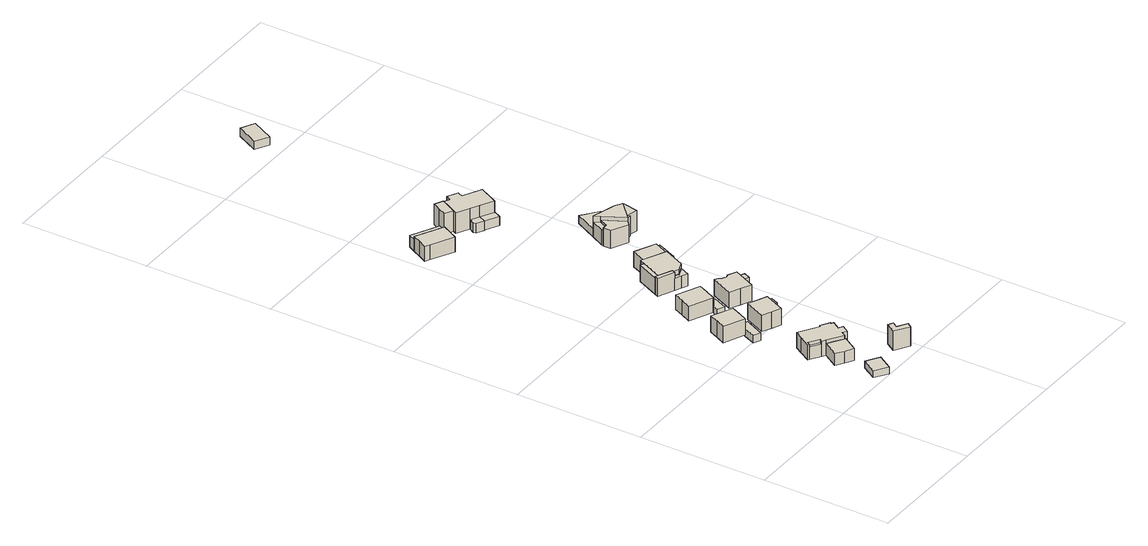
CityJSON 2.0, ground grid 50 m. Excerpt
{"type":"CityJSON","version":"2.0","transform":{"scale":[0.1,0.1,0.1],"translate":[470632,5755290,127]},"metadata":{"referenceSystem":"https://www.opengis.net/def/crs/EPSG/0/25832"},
"CityObjects":{
"building1":{"type":"Building","attributes":{"Gemeindeschluessel":"05711000","BezugspunktDach":"2000","function":"51009_1611","measuredHeight":2.75},"address":[{"country":"Germany"}],"geometry":[{"type":"Solid","lod":"1","boundaries":[[[[0,1,2,3]],[[4,5,6,7]],[[4,7,3,2]],[[5,4,2,1]],[[6,5,1,0]],[[7,6,0,3]]]]}]},
"building2":{"type":"Building","attributes":{"Gemeindeschluessel":"05711000","BezugspunktDach":"2000","function":"31001_9998","measuredHeight":6.66},"address":[{"country":"Germany","locality":"Bielefeld","thoroughfareNumber":"27","thoroughfareName":"Alte Verler Straße"}],"geometry":[{"type":"Solid","lod":"1","boundaries":[[[[8,9,10,11,12,13,14]],[[15,16,17,18,19,20,21]],[[15,21,14,13]],[[16,15,13,12]],[[17,16,12,11]],[[18,17,11,10]],[[19,18,10,9]],[[20,19,9,8]],[[21,20,8,14]]]]}]},
"building3":{"type":"Building","attributes":{"Gemeindeschluessel":"05711000","BezugspunktDach":"2000","function":"31001_1010","measuredHeight":8.57},"address":[{"country":"Germany","locality":"Bielefeld","thoroughfareNumber":"25b","thoroughfareName":"Alte Verler Straße"}],"geometry":[{"type":"Solid","lod":"1","boundaries":[[[[22,23,24,25,26,27]],[[28,29,30,31,32,33]],[[28,33,27,26]],[[29,28,26,25]],[[30,29,25,24]],[[31,30,24,23]],[[32,31,23,22]],[[33,32,22,27]]]]}]},
"building4":{"type":"Building","attributes":{"Gemeindeschluessel":"05711000","function":"31001_1010"},"address":[{"country":"Germany","locality":"Bielefeld","thoroughfareNumber":"27","thoroughfareName":"Alte Verler Straße"}],"children":["building4-1","building4-2"]},
"building4-1":{"type":"BuildingPart","attributes":{"BezugspunktDach":"2000","measuredHeight":9.18},"parents":["building4"],"geometry":[{"type":"Solid","lod":"1","boundaries":[[[[34,35,36,37,38,39,40,41,42,43,44,45,46,47,48,49,50,51,52]],[[53,54,55,56,57,58,59,60,61,62,20,18,63,64,65,66,67,68,69]],[[53,69,52,51]],[[54,53,51,50]],[[55,54,50,49]],[[56,55,49,48]],[[57,56,48,47]],[[58,57,47,46]],[[59,58,46,45]],[[60,59,45,44]],[[61,60,44,43]],[[62,61,43,42]],[[20,62,42,41]],[[18,20,41,40]],[[63,18,40,39]],[[64,63,39,38]],[[65,64,38,37]],[[66,65,37,36]],[[67,66,36,35]],[[68,67,35,34]],[[69,68,34,52]]]]}]},
"building4-2":{"type":"BuildingPart","attributes":{"BezugspunktDach":"2000","measuredHeight":5.09},"address":[{"country":"Germany","locality":"Bielefeld","thoroughfareNumber":"27","thoroughfareName":"Alte Verler Straße"}],"parents":["building4"],"geometry":[{"type":"Solid","lod":"1","boundaries":[[[[70,71,72,73]],[[63,66,65,64]],[[63,64,73,72]],[[66,63,72,71]],[[65,66,71,70]],[[64,65,70,73]]]]}]},
"building5":{"type":"Building","attributes":{"Gemeindeschluessel":"05711000","BezugspunktDach":"2000","function":"31001_2460","measuredHeight":3.05},"address":[{"country":"Germany","locality":"Bielefeld","thoroughfareNumber":"25b","thoroughfareName":"Alte Verler Straße"}],"geometry":[{"type":"Solid","lod":"1","boundaries":[[[[74,75,76,77,78]],[[79,80,81,82,83]],[[79,83,78,77]],[[80,79,77,76]],[[81,80,76,75]],[[82,81,75,74]],[[83,82,74,78]]]]}]},
"building6":{"type":"Building","attributes":{"Gemeindeschluessel":"05711000","BezugspunktDach":"2000","function":"31001_9998","measuredHeight":12.19},"address":[{"country":"Germany","locality":"Bielefeld","thoroughfareNumber":"29","thoroughfareName":"Alte Verler Straße"}],"geometry":[{"type":"Solid","lod":"1","boundaries":[[[[84,85,86,87,88,89]],[[90,91,92,93,94,95]],[[90,95,89,88]],[[91,90,88,87]],[[92,91,87,86]],[[93,92,86,85]],[[94,93,85,84]],[[95,94,84,89]]]]}]},
"building7":{"type":"Building","attributes":{"Gemeindeschluessel":"05711000","BezugspunktDach":"2000","function":"31001_1010","measuredHeight":8.07},"address":[{"country":"Germany","locality":"Bielefeld","thoroughfareNumber":"25","thoroughfareName":"Alte Verler Straße"}],"geometry":[{"type":"Solid","lod":"1","boundaries":[[[[96,97,98,99,100,101,102,103]],[[104,105,106,107,108,109,110,111]],[[104,111,103,102]],[[105,104,102,101]],[[106,105,101,100]],[[107,106,100,99]],[[108,107,99,98]],[[109,108,98,97]],[[110,109,97,96]],[[111,110,96,103]]]]}]},
"building8":{"type":"Building","attributes":{"Gemeindeschluessel":"05711000","BezugspunktDach":"2000","function":"31001_1010","measuredHeight":8.6},"address":[{"country":"Germany","locality":"Bielefeld","thoroughfareNumber":"25c","thoroughfareName":"Alte Verler Straße"}],"geometry":[{"type":"Solid","lod":"1","boundaries":[[[[112,113,114,115,116,117]],[[118,119,120,121,122,123]],[[118,123,117,116]],[[119,118,116,115]],[[120,119,115,114]],[[121,120,114,113]],[[122,121,113,112]],[[123,122,112,117]]]]}]},
"building9":{"type":"Building","attributes":{"Gemeindeschluessel":"05711000","BezugspunktDach":"2000","function":"31001_2460","measuredHeight":2.55},"address":[{"country":"Germany","locality":"Bielefeld","thoroughfareNumber":"25","thoroughfareName":"Alte Verler Straße"}],"geometry":[{"type":"Solid","lod":"1","boundaries":[[[[124,125,126,127,128,129]],[[130,131,132,133,134,135]],[[130,135,129,128]],[[131,130,128,127]],[[132,131,127,126]],[[133,132,126,125]],[[134,133,125,124]],[[135,134,124,129]]]]}]},
"building10":{"type":"Building","attributes":{"Gemeindeschluessel":"05711000","BezugspunktDach":"2000","function":"31001_2460","measuredHeight":2.6},"address":[{"country":"Germany","locality":"Bielefeld","thoroughfareNumber":"25c","thoroughfareName":"Alte Verler Straße"}],"geometry":[{"type":"Solid","lod":"1","boundaries":[[[[136,137,138,139,140]],[[141,123,142,143,144]],[[141,144,140,139]],[[123,141,139,138]],[[142,123,138,137]],[[143,142,137,136]],[[144,143,136,140]]]]}]},
"building11":{"type":"Building","attributes":{"Gemeindeschluessel":"05711000","BezugspunktDach":"2000","function":"31001_9998","measuredHeight":7.22},"address":[{"country":"Germany","locality":"Bielefeld","thoroughfareNumber":"16","thoroughfareName":"Alte Verler Straße"}],"geometry":[{"type":"Solid","lod":"1","boundaries":[[[[145,146,147,148,149,150,151]],[[152,153,154,155,156,157,158]],[[152,158,151,150]],[[153,152,150,149]],[[154,153,149,148]],[[155,154,148,147]],[[156,155,147,146]],[[157,156,146,145]],[[158,157,145,151]]]]}]},
"building12":{"type":"Building","attributes":{"Gemeindeschluessel":"05711000","BezugspunktDach":"2000","function":"31001_1010","measuredHeight":8.78},"address":[{"country":"Germany","locality":"Bielefeld","thoroughfareNumber":"25a","thoroughfareName":"Alte Verler Straße"}],"geometry":[{"type":"Solid","lod":"1","boundaries":[[[[159,160,161,162,163,164,165,166,167]],[[168,169,170,171,172,173,174,175,176]],[[168,176,167,166]],[[169,168,166,165]],[[170,169,165,164]],[[171,170,164,163]],[[172,171,163,162]],[[173,172,162,161]],[[174,173,161,160]],[[175,174,160,159]],[[176,175,159,167]]]]}]},
"building13":{"type":"Building","attributes":{"Gemeindeschluessel":"05711000","BezugspunktDach":"2000","function":"51009_1610","measuredHeight":4.71},"address":[{"country":"Germany"}],"geometry":[{"type":"Solid","lod":"1","boundaries":[[[[177,178,179,180,181,182]],[[183,184,185,186,187,188]],[[183,188,182,181]],[[184,183,181,180]],[[185,184,180,179]],[[186,185,179,178]],[[187,186,178,177]],[[188,187,177,182]]]]}]},
"building14":{"type":"Building","attributes":{"Gemeindeschluessel":"05711000","BezugspunktDach":"2000","function":"51009_1610","measuredHeight":5.71},"address":[{"country":"Germany"}],"geometry":[{"type":"Solid","lod":"1","boundaries":[[[[189,190,191,192]],[[157,156,193,194]],[[157,194,192,191]],[[156,157,191,190]],[[193,156,190,189]],[[194,193,189,192]]]]}]},
"building15":{"type":"Building","attributes":{"Gemeindeschluessel":"05711000","function":"31001_1010"},"address":[{"country":"Germany","locality":"Bielefeld","thoroughfareNumber":"23","thoroughfareName":"Alte Verler Straße"}],"children":["building15-1","building15-2","building15-3","building15-4","building15-5"]},
"building15-1":{"type":"BuildingPart","attributes":{"BezugspunktDach":"2100","measuredHeight":6.72},"parents":["building15"],"geometry":[{"type":"Solid","lod":"1","boundaries":[[[[195,196,197,198,199]],[[200,201,202,203,204]],[[200,204,199,198]],[[201,200,198,197]],[[202,201,197,196]],[[203,202,196,195]],[[204,203,195,199]]]]}]},
"building15-2":{"type":"BuildingPart","attributes":{"BezugspunktDach":"2000","measuredHeight":8.67},"parents":["building15"],"geometry":[{"type":"Solid","lod":"1","boundaries":[[[[205,206,207,208]],[[209,210,211,212]],[[209,212,208,207]],[[210,209,207,206]],[[211,210,206,205]],[[212,211,205,208]]]]}]},
"building15-3":{"type":"BuildingPart","attributes":{"BezugspunktDach":"2000","measuredHeight":6.72},"parents":["building15"],"geometry":[{"type":"Solid","lod":"1","boundaries":[[[[213,214,197,215]],[[201,211,216,217]],[[201,217,215,197]],[[211,201,197,214]],[[216,211,214,213]],[[217,216,213,215]]]]}]},
"building15-4":{"type":"BuildingPart","attributes":{"BezugspunktDach":"2000","measuredHeight":8.05},"parents":["building15"],"geometry":[{"type":"Solid","lod":"1","boundaries":[[[[218,219,220,221]],[[203,222,223,224]],[[203,224,221,220]],[[222,203,220,219]],[[223,222,219,218]],[[224,223,218,221]]]]}]},
"building15-5":{"type":"BuildingPart","attributes":{"BezugspunktDach":"2000","measuredHeight":6.3},"parents":["building15"],"geometry":[{"type":"Solid","lod":"1","boundaries":[[[[225,226,227,228]],[[229,230,224,231]],[[229,231,228,227]],[[230,229,227,226]],[[224,230,226,225]],[[231,224,225,228]]]]}]},
"building16":{"type":"Building","attributes":{"Gemeindeschluessel":"05711000","BezugspunktDach":"2000","function":"31001_2460","measuredHeight":3.08},"address":[{"country":"Germany","locality":"Bielefeld","thoroughfareNumber":"25a","thoroughfareName":"Alte Verler Straße"}],"geometry":[{"type":"Solid","lod":"1","boundaries":[[[[232,233,234,235,236]],[[237,238,239,240,241]],[[237,241,236,235]],[[238,237,235,234]],[[239,238,234,233]],[[240,239,233,232]],[[241,240,232,236]]]]}]},
"building17":{"type":"Building","attributes":{"Gemeindeschluessel":"05711000","function":"31001_1010"},"address":[{"country":"Germany","locality":"Bielefeld","thoroughfareNumber":"16","thoroughfareName":"Alte Verler Straße"}],"children":["building17-1","building17-2","building17-3","building17-4"]},
"building17-1":{"type":"BuildingPart","attributes":{"BezugspunktDach":"2000","measuredHeight":10.28},"parents":["building17"],"geometry":[{"type":"Solid","lod":"1","boundaries":[[[[242,243,244,245,246,247,248,249,250,251,252,253,254]],[[255,256,257,258,259,260,261,262,263,264,265,266,267]],[[255,267,254,253]],[[256,255,253,252]],[[257,256,252,251]],[[258,257,251,250]],[[259,258,250,249]],[[260,259,249,248]],[[261,260,248,247]],[[262,261,247,246]],[[263,262,246,245]],[[264,263,245,244]],[[265,264,244,243]],[[266,265,243,242]],[[267,266,242,254]]]]}]},
"building17-2":{"type":"BuildingPart","attributes":{"BezugspunktDach":"2000","measuredHeight":9.33},"parents":["building17"],"geometry":[{"type":"Solid","lod":"1","boundaries":[[[[268,269,270,271,272,273]],[[263,274,275,276,264,277]],[[263,277,273,272]],[[274,263,272,271]],[[275,274,271,270]],[[276,275,270,269]],[[264,276,269,268]],[[277,264,268,273]]]]}]},
"building17-3":{"type":"BuildingPart","attributes":{"BezugspunktDach":"2000","measuredHeight":3.76},"address":[{"country":"Germany","locality":"Bielefeld","thoroughfareNumber":"16","thoroughfareName":"Alte Verler Straße"}],"parents":["building17"],"geometry":[{"type":"Solid","lod":"1","boundaries":[[[[278,279,280,281]],[[282,283,284,285]],[[282,285,281,280]],[[283,282,280,279]],[[284,283,279,278]],[[285,284,278,281]]]]}]},
"building17-4":{"type":"BuildingPart","attributes":{"BezugspunktDach":"2000","measuredHeight":3.79},"address":[{"country":"Germany","locality":"Bielefeld","thoroughfareNumber":"16","thoroughfareName":"Alte Verler Straße"}],"parents":["building17"],"geometry":[{"type":"Solid","lod":"1","boundaries":[[[[286,287,288,279,278]],[[289,290,291,261,260]],[[289,260,278,279]],[[290,289,279,288]],[[291,290,288,287]],[[261,291,287,286]],[[260,261,286,278]]]]}]},
"building18":{"type":"Building","attributes":{"Gemeindeschluessel":"05711000","BezugspunktDach":"2000","function":"51009_1610","measuredHeight":6.07},"address":[{"country":"Germany"}],"geometry":[{"type":"Solid","lod":"1","boundaries":[[[[292,293,294,295,296]],[[297,298,299,300,301]],[[297,301,296,295]],[[298,297,295,294]],[[299,298,294,293]],[[300,299,293,292]],[[301,300,292,296]]]]}]},
"building19":{"type":"Building","attributes":{"Gemeindeschluessel":"05711000","function":"31001_1010"},"address":[{"country":"Germany","locality":"Bielefeld","thoroughfareNumber":"21","thoroughfareName":"Alte Verler Straße"}],"children":["building19-1","building19-2","building19-3"]},
"building19-1":{"type":"BuildingPart","attributes":{"BezugspunktDach":"2000","measuredHeight":8.9},"parents":["building19"],"geometry":[{"type":"Solid","lod":"1","boundaries":[[[[302,303,304,305,306,307,308,309]],[[310,311,312,313,314,315,316,317]],[[310,317,309,308]],[[311,310,308,307]],[[312,311,307,306]],[[313,312,306,305]],[[314,313,305,304]],[[315,314,304,303]],[[316,315,303,302]],[[317,316,302,309]]]]}]},
"building19-2":{"type":"BuildingPart","attributes":{"BezugspunktDach":"2100","measuredHeight":7.2},"parents":["building19"],"geometry":[{"type":"Solid","lod":"1","boundaries":[[[[318,319,320,321,322,323]],[[324,325,326,327,311,310]],[[324,310,323,322]],[[325,324,322,321]],[[326,325,321,320]],[[327,326,320,319]],[[311,327,319,318]],[[310,311,318,323]]]]}]},
"building19-3":{"type":"BuildingPart","attributes":{"BezugspunktDach":"2000","measuredHeight":8.17},"parents":["building19"],"geometry":[{"type":"Solid","lod":"1","boundaries":[[[[328,329,330,331,332,333,334]],[[335,336,337,338,317,316,339]],[[335,339,334,333]],[[336,335,333,332]],[[337,336,332,331]],[[338,337,331,330]],[[317,338,330,329]],[[316,317,329,328]],[[339,316,328,334]]]]}]},
"building20":{"type":"Building","attributes":{"Gemeindeschluessel":"05711000","BezugspunktDach":"2000","function":"31001_2460","measuredHeight":3.2},"address":[{"country":"Germany","locality":"Bielefeld","thoroughfareNumber":"21","thoroughfareName":"Alte Verler Straße"}],"geometry":[{"type":"Solid","lod":"1","boundaries":[[[[340,341,342,343,344,345]],[[346,347,313,312,348,349]],[[346,349,345,344]],[[347,346,344,343]],[[313,347,343,342]],[[312,313,342,341]],[[348,312,341,340]],[[349,348,340,345]]]]}]},
"building21":{"type":"Building","attributes":{"Gemeindeschluessel":"05711000","BezugspunktDach":"2000","function":"31001_9998","measuredHeight":3.34},"address":[{"country":"Germany","locality":"Bielefeld","thoroughfareNumber":"10","thoroughfareName":"Alte Verler Straße"}],"geometry":[{"type":"Solid","lod":"1","boundaries":[[[[350,351,352,353]],[[354,355,356,357]],[[354,357,353,352]],[[355,354,352,351]],[[356,355,351,350]],[[357,356,350,353]]]]}]}
},
"vertices":[
[283,94,35],[246,36,35],[296,4,35],[333,62,35],[296,4,8],[246,36,8],[283,94,8],[333,62,8],
[336,210,56],[308,228,56],[277,247,56],[240,188,56],[271,168,56],[303,149,56],[340,208,56],[303,149,8],[271,168,8],[240,188,8],[277,247,8],[308,228,8],[336,210,8],[340,208,8],
[256,610,85],[175,648,85],[158,612,85],[141,576,85],[222,538,85],[239,574,85],[222,538,19],[141,576,19],[158,612,19],[175,648,19],[256,610,19],[239,574,19],
[245,326,70],[219,284,70],[224,281,70],[230,292,70],[269,266,70],[263,256,70],[277,247,70],[336,210,70],[342,219,70],[347,227,70],[364,216,70],[381,244,70],[364,254,70],[384,285,70],[376,289,70],[379,293,70],[344,315,70],[341,310,70],[264,358,70],[341,310,8],[344,315,8],[379,293,8],[376,289,8],[384,285,8],[364,254,8],[381,244,8],[364,216,8],[347,227,8],[342,219,8],[263,256,8],[269,266,8],[230,292,8],[224,281,8],[219,284,8],[245,326,8],[264,358,8],
[230,292,59],[224,281,59],[263,256,59],[269,266,59],
[238,571,44],[222,538,44],[202,494,44],[229,480,44],[266,557,44],[229,480,14],[202,494,14],[222,538,14],[238,571,14],[266,557,14],
[455,76,88],[468,97,88],[450,108,88],[425,69,88],[480,35,88],[492,53,88],[480,35,10],[425,69,10],[450,108,10],[468,97,10],[455,76,10],[492,53,10],
[298,742,82],[316,781,82],[225,823,82],[207,785,82],[189,746,82],[278,705,82],[280,704,82],[295,737,82],[280,704,23],[278,705,23],[189,746,23],[207,785,23],[225,823,23],[316,781,23],[298,742,23],[295,737,23],
[350,571,81],[314,588,81],[276,507,81],[312,490,81],[348,473,81],[386,554,81],[348,473,15],[312,490,15],[276,507,15],[314,588,15],[350,571,15],[386,554,15],
[295,737,48],[280,704,48],[278,705,48],[268,682,48],[296,669,48],[322,724,48],[296,669,22],[268,682,22],[278,705,22],[280,704,22],[295,737,22],[322,724,22],
[374,599,41],[359,567,41],[386,554,41],[422,537,41],[437,569,41],[422,537,15],[359,567,15],[374,599,15],[437,569,15],
[150,1710,90],[44,1765,90],[27,1732,90],[10,1700,90],[29,1690,90],[115,1645,90],[133,1678,90],[115,1645,30],[29,1690,30],[10,1700,30],[27,1732,30],[44,1765,30],[150,1710,30],[133,1678,30],
[390,743,86],[386,753,86],[372,760,86],[332,674,86],[372,654,86],[413,635,86],[454,721,86],[420,738,86],[410,734,86],[420,738,21],[454,721,21],[413,635,21],[372,654,21],[332,674,21],[372,760,21],[386,753,21],[390,743,21],[410,734,21],
[347,886,78],[321,897,78],[315,884,78],[341,872,78],[363,861,78],[381,899,78],[363,861,30],[341,872,30],[315,884,30],[321,897,30],[347,886,30],[381,899,30],
[59,1792,77],[44,1765,77],[150,1710,77],[164,1738,77],[59,1792,30],[164,1738,30],
[420,983,97],[325,1028,97],[273,920,97],[347,886,97],[381,899,97],[347,886,29],[273,920,29],[325,1028,29],[420,983,29],[381,899,29],
[259,926,103],[253,913,103],[315,884,103],[321,897,103],[315,884,29],[253,913,29],[259,926,29],[321,897,29],
[300,1013,97],[259,926,97],[314,1006,97],[300,1013,29],[314,1006,29],
[366,1082,91],[339,1022,91],[420,983,91],[449,1044,91],[339,1022,29],[366,1082,29],[449,1044,29],
[449,1044,81],[412,966,81],[426,959,81],[462,1038,81],[426,959,29],[412,966,29],[462,1038,29],
[432,765,46],[420,738,46],[454,721,46],[499,700,46],[512,727,46],[499,700,16],[454,721,16],[420,738,16],[432,765,16],[512,727,16],
[272,1767,115],[251,1778,115],[251,1779,115],[218,1717,115],[212,1704,115],[261,1678,115],[296,1660,115],[346,1633,115],[366,1670,115],[386,1708,115],[314,1746,115],[324,1765,115],[283,1787,115],[324,1765,33],[314,1746,33],[386,1708,33],[366,1670,33],[346,1633,33],[296,1660,33],[261,1678,33],[212,1704,33],[218,1717,33],[251,1779,33],[251,1778,33],[272,1767,33],[283,1787,33],
[251,1779,116],[218,1796,116],[202,1765,116],[186,1735,116],[218,1717,116],[235,1748,116],[186,1735,33],[202,1765,33],[218,1796,33],[235,1748,33],
[296,1660,71],[281,1631,71],[332,1604,71],[346,1633,71],[332,1604,34],[281,1631,34],[296,1660,34],[346,1633,34],
[261,1678,71],[249,1657,71],[252,1647,71],[281,1631,33],[252,1647,33],[249,1657,33],
[456,1273,95],[444,1297,95],[416,1244,95],[416,1238,95],[438,1239,95],[416,1238,34],[416,1244,34],[444,1297,34],[456,1273,34],[438,1239,34],
[565,1254,119],[552,1261,119],[540,1269,119],[529,1272,119],[444,1297,119],[456,1273,119],[498,1192,119],[503,1196,119],[498,1192,33],[456,1273,33],[444,1297,33],[529,1272,33],[540,1269,33],[552,1261,33],[565,1254,33],[503,1196,33],
[456,1273,105],[438,1239,105],[416,1238,105],[416,1208,105],[480,1176,105],[498,1192,105],[480,1176,33],[416,1208,33],[416,1238,33],[438,1239,33],
[565,1254,115],[503,1196,115],[504,1193,115],[518,1193,115],[516,1203,115],[557,1193,115],[570,1251,115],[557,1193,33],[516,1203,33],[518,1193,33],[504,1193,33],[570,1251,33],
[490,1384,65],[444,1297,65],[529,1272,65],[534,1314,65],[549,1313,65],[552,1338,65],[549,1313,33],[534,1314,33],[490,1384,33],[552,1338,33],
[322,2648,72],[277,2561,72],[331,2533,72],[376,2620,72],[331,2533,39],[277,2561,39],[322,2648,39],[376,2620,39]
]}
